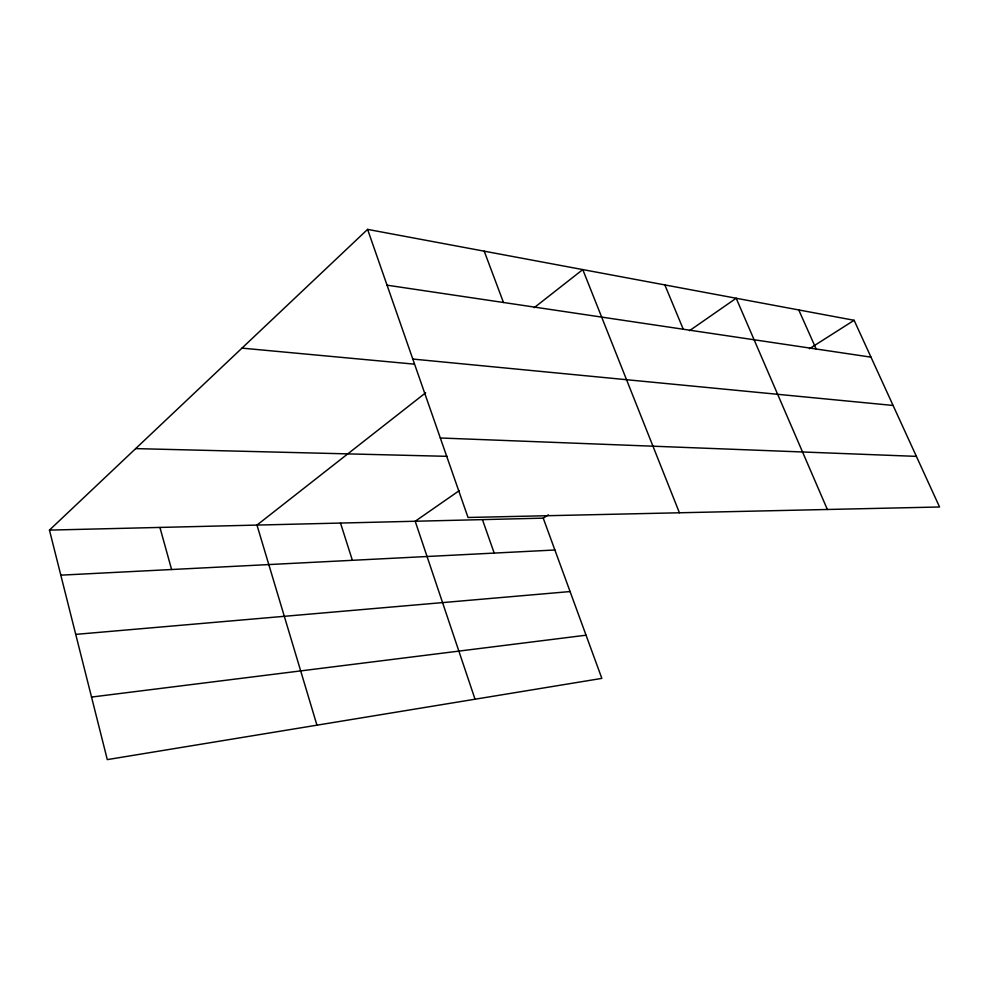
<?xml version="1.0" encoding="UTF-8"?>
<svg xmlns="http://www.w3.org/2000/svg" width="989" height="989" viewBox="0 0 989 989"><rect width="100%" height="100%" fill="white"/><g stroke="black" fill="none" stroke-linecap="round" stroke-linejoin="round"><path stroke-width="1.48" d="M49.45 530.104L543.233 518.149L601.844 678.392L107.294 759.614L49.45 530.104L367.599 229.386L854.113 320.288L939.55 506.986L468.032 517.482L367.599 229.386M425.641 392.806L256.967 525.085L316.95 725.184M534.221 307.666L582.781 269.589L679.418 512.772M459.366 490.569L415.207 521.252L475.041 699.211M689.481 330.697L736.187 298.245L827.36 509.483M543.233 518.149L548.363 514.886M809.41 348.734L854.113 320.288M91.532 697.072L586.044 635.198M75.733 634.382L570.084 591.558M60.811 575.165L554.878 549.995M135.678 448.61L447.127 456.337M440.315 437.991L916.395 456.374M241.971 348.128L414.329 364.15M412.809 359.056L893.079 405.453M387.045 285.178L870.988 357.153M798.766 309.94L816.16 349.006M664.843 284.919L683.263 329.238M484.227 251.169L503.475 302.498M482.434 519.621L494.203 553.086M340.5 523.057L352.381 560.318M159.921 527.434L171.604 569.528"/></g></svg>
